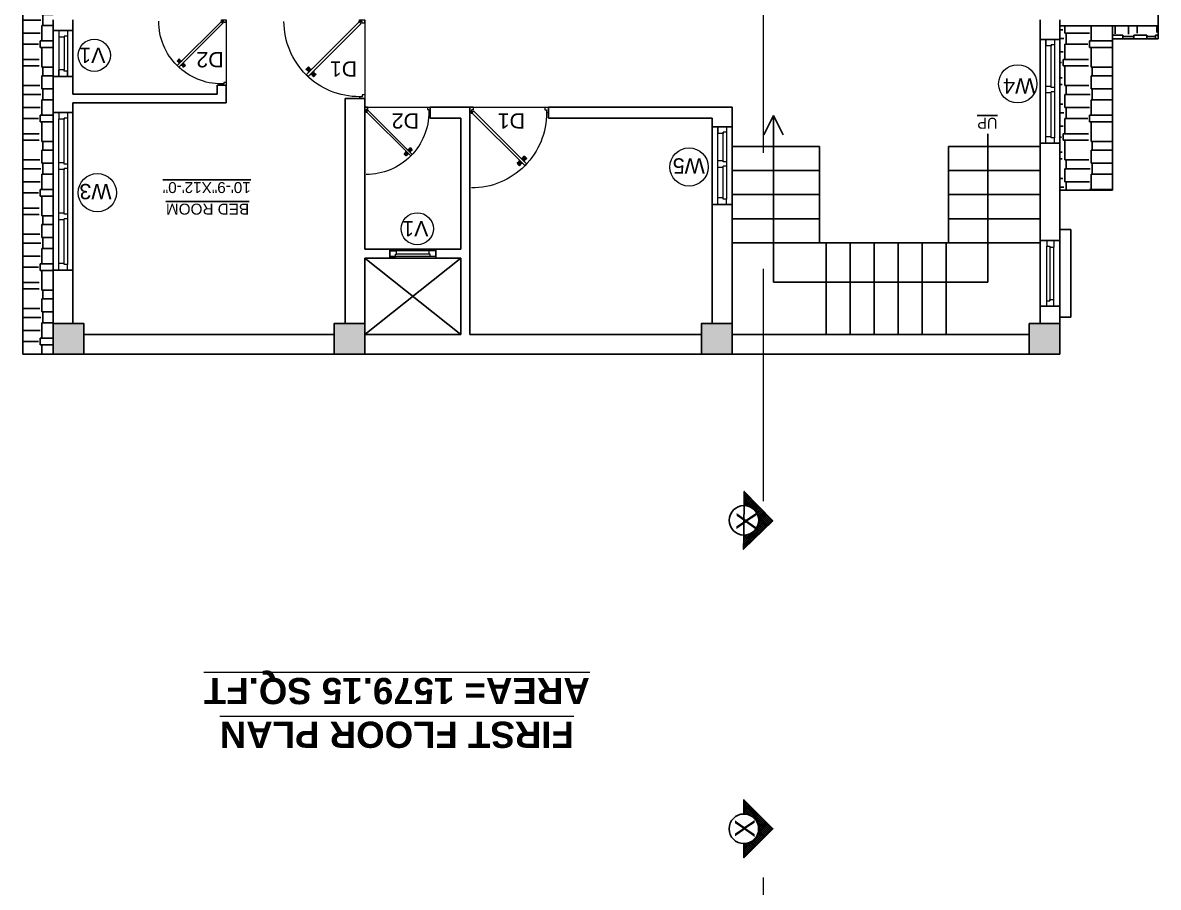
# Model space of a CAD drawing. Header units: inches. Extents: x 1397 to 20304, y -27267 to -746.
# Drawn here: x 17250 to 17769, y -19289 to -18894 of the extents above; entities that cross this region are included whole.
import ezdxf

# ---------------------------------------------------------------- set-up
doc = ezdxf.new("R2010")
doc.units = ezdxf.units.IN
doc.header["$LTSCALE"] = 17
doc.header["$MEASUREMENT"] = 0
doc.linetypes.add('21_FP_00$0$HIDDEN', pattern=[0.375, 0.25, -0.125])
doc.linetypes.add('PHANTOM2', pattern=[1.25, 0.625, -0.125, 0.125, -0.125, 0.125, -0.125])
for name, color, linetype, lineweight in [('25 BOT BAR', 12, 'Continuous', 25), ('aa_section_line', 2, 'PHANTOM2', 13), ('DOOR & WIN', 1, 'Continuous', 25), ('OUTLINE', 1, 'Continuous', 25), ('PUERTAS', 7, 'Continuous', 9), ('TEXT', 231, 'Continuous', 20), ('WINDOW FRAME PLAN', 162, 'Continuous', 18)]:
    doc.layers.add(name, color=color, linetype=linetype, lineweight=lineweight)
doc.layers.add('A-Sect-Iden', color=111, linetype='Continuous')
doc.styles.add('DIMTEXT', font='arial.ttf', dxfattribs={"height": 6})
doc.styles.add('HEADING', font='swissel.ttf')
pattern_1 = [(270, (27734.408, -37439.38), (12, -25.5), [6, -5, 7, -3, 9, -4]), (270, (27734.908, -37445.38), (12, -25.5), [5, -19, 4, -6]), (270, (27733.658, -37457.38), (12, -25.5), [3, -31]), (360, (27734.408, -37439.38), (12, 8.5), [11.5, -36.5]), (360, (27734.408, -37445.38), (12, 8.5), [11.25, -36.75]), (360, (27734.408, -37450.38), (12, 8.5), [10.5, -37.5]), (360, (27733.658, -37457.38), (12, 8.5), [11.5, -36.5]), (360, (27733.658, -37460.38), (12, 8.5), [11.5, -36.5]), (360, (27734.408, -37469.38), (12, 8.5), [11, -37])]

# ---------------------------------------------------------------- blocks, each defined once
blk = doc.blocks.new('3ft')
at = {"layer": 'PUERTAS', "color": 6}
for p, q in [((1.01, 2.52), (25.23, 26.74)), ((26.05, 25.92), (25.23, 26.74)), ((26.05, 25.92), (1.77, 1.64)), ((0, 2.4), (0, 0)), ((0.72, 2.4), (0, 2.4)), ((1.6, 0), (0, 0)), ((0.72, 1.52), (0.72, 2.44)), ((0.8, 1.52), (0.72, 1.52)), ((0.8, 1.52), (0.8, 2.41)), ((0.8, 1.2), (0.8, 1.52)), ((1.6, 1.2), (0.8, 1.2)), ((1.57, 1.84), (0.94, 2.47)), ((1.63, 1.89), (0.97, 2.55)), ((1.63, 1.89), (1.57, 1.84)), ((1.77, 1.64), (1.57, 1.84)), ((1.6, 0), (1.6, 1.2)), ((34.4, 0), (34.4, 1.2)), ((34.4, 1.2), (35.2, 1.2)), ((34.4, 0), (36, 0)), ((35.2, 1.2), (35.2, 2.4)), ((35.2, 2.4), (36, 2.4)), ((36, 0), (36, 2.4))]:
    blk.add_line(p, q, dxfattribs=at)
at = {"layer": 'PUERTAS', "color": 1}
for p, q in [((21.67, 25.73), (22.17, 26.23)), ((21.7, 25.82), (22.14, 26.26)), ((22.58, 26.7), (22.14, 26.26)), ((22.67, 26.73), (22.17, 26.23)), ((22.61, 26.67), (22.58, 26.7)), ((23.45, 25.91), (22.79, 26.73)), ((22.49, 24.95), (21.67, 25.61)), ((21.73, 25.79), (21.7, 25.82)), ((22.6, 24.96), (23.02, 25.38)), ((22.61, 24.25), (22.92, 24.72)), ((22.62, 24.13), (22.61, 24.14)), ((22.7, 25.07), (22.71, 25.06)), ((22.82, 25.06), (23.08, 25.32)), ((22.94, 24.95), (22.83, 25.07)), ((22.92, 24.72), (22.92, 24.72)), ((22.93, 24.94), (23.19, 25.21)), ((22.93, 24.84), (22.93, 24.83)), ((23.44, 25.81), (23.02, 25.38)), ((23.34, 25.58), (23.08, 25.32)), ((23.46, 25.47), (23.19, 25.21)), ((23.33, 25.7), (23.34, 25.69)), ((23.45, 25.46), (23.33, 25.57)), ((23.44, 23.31), (23.45, 23.3)), ((23.56, 23.3), (24.03, 23.61)), ((23.57, 25.47), (23.57, 25.47)), ((24.15, 25.79), (23.68, 25.48)), ((23.68, 25.48), (23.68, 25.48)), ((24.03, 23.61), (24.03, 23.62)), ((24.14, 23.62), (24.14, 23.62)), ((24.25, 23.62), (24.51, 23.89)), ((24.27, 25.78), (24.26, 25.79)), ((24.26, 23.29), (24.69, 23.71)), ((24.26, 23.63), (24.37, 23.52)), ((24.26, 23.18), (24.92, 22.37)), ((24.37, 23.52), (24.63, 23.77)), ((24.37, 23.4), (24.37, 23.4)), ((24.78, 24.15), (24.51, 23.89)), ((24.89, 24.03), (24.63, 23.77)), ((25.11, 24.14), (24.69, 23.71)), ((24.77, 24.14), (24.88, 24.03)), ((24.79, 24.38), (24.78, 24.37)), ((24.78, 24.26), (24.78, 24.26)), ((25.1, 24.84), (24.79, 24.38)), ((25, 24.03), (25, 24.03)), ((25.04, 22.36), (25.54, 22.86)), ((25.09, 24.96), (25.1, 24.95)), ((25.1, 22.42), (25.13, 22.39)), ((25.13, 22.39), (25.57, 22.83)), ((25.22, 24.14), (26.03, 23.48)), ((26.04, 23.37), (25.54, 22.86)), ((26.01, 23.27), (25.57, 22.83)), ((25.98, 23.3), (26.01, 23.27))]:
    blk.add_line(p, q, dxfattribs=at)
at = {"layer": 'PUERTAS', "color": 8}
for p, q in [((22.13, 26.28), (21.98, 26.13)), ((22.88, 25.24), (22.01, 26.06)), ((22.13, 26.28), (22.27, 26.42)), ((22.29, 26.41), (22.27, 26.42)), ((23.16, 25.52), (22.34, 26.39)), ((23.3, 25.66), (22.5, 26.56)), ((23.41, 25.77), (22.65, 26.71)), ((23.46, 25.83), (22.72, 26.75)), ((22.57, 24.94), (21.65, 25.68)), ((22.63, 24.99), (21.69, 25.75)), ((22.74, 25.1), (21.84, 25.9)), ((22.69, 24.32), (23.02, 24.83)), ((22.95, 24.96), (22.84, 25.07)), ((22.98, 24.99), (22.86, 25.1)), ((23.03, 25.04), (22.91, 25.15)), ((22.91, 24.53), (23.1, 24.91)), ((23.11, 25.12), (22.99, 25.23)), ((23.13, 24.76), (23.18, 24.99)), ((23.28, 25.3), (23.17, 25.41)), ((23.36, 25.37), (23.25, 25.49)), ((23.31, 24.94), (23.28, 25.08)), ((23.41, 25.43), (23.3, 25.54)), ((23.46, 25.09), (23.32, 25.13)), ((23.44, 25.45), (23.33, 25.56)), ((23.64, 25.27), (23.41, 25.22)), ((23.87, 25.49), (23.49, 25.3)), ((24.08, 25.71), (23.57, 25.38)), ((23.63, 23.38), (24.14, 23.72)), ((23.84, 23.6), (24.22, 23.79)), ((24.07, 23.82), (24.3, 23.88)), ((24.25, 24), (24.39, 23.97)), ((24.25, 23.26), (24.99, 22.34)), ((24.27, 23.64), (24.38, 23.53)), ((24.3, 23.67), (24.41, 23.56)), ((24.3, 23.32), (25.06, 22.38)), ((24.35, 23.72), (24.46, 23.61)), ((24.4, 24.15), (24.43, 24.01)), ((24.41, 23.43), (25.2, 22.53)), ((24.43, 23.8), (24.54, 23.69)), ((24.58, 24.33), (24.52, 24.1)), ((24.55, 23.57), (25.37, 22.7)), ((24.6, 23.97), (24.72, 23.86)), ((24.8, 24.56), (24.61, 24.18)), ((25.02, 24.77), (24.68, 24.26)), ((24.68, 24.05), (24.79, 23.94)), ((24.73, 24.1), (24.85, 23.99)), ((24.76, 24.13), (24.87, 24.02)), ((24.83, 23.85), (25.7, 23.03)), ((24.97, 23.99), (25.87, 23.2)), ((25.08, 24.1), (26.02, 23.34)), ((25.14, 24.15), (26.06, 23.41)), ((25.58, 22.82), (25.43, 22.67)), ((25.58, 22.82), (25.73, 22.97)), ((25.72, 22.98), (25.73, 22.97)), ((0, 0), (36, 0))]:
    blk.add_line(p, q, dxfattribs=at)
at = {"layer": 'PUERTAS', "color": 2}
for p, q in [((21.99, 26.11), (21.98, 26.13)), ((25.42, 22.68), (25.43, 22.67))]:
    blk.add_line(p, q, dxfattribs=at)
at = {"layer": 'PUERTAS', "color": 6}
for radius in [0.155, 0.0752]:
    blk.add_circle((0.82, 2.56), radius, dxfattribs=at)
blk.add_arc((0.82, 2.56), 34.38, 359.7285, 90.0333, dxfattribs=at)
at = {"layer": 'PUERTAS', "color": 1}
for centre, start, end in [((22.73, 26.68), 38.9236, 135), ((22.54, 25.01), 231.0764, 315), ((22.67, 24.2), 135, 225), ((22.77, 25.12), 225, 315), ((22.99, 24.89), 135, 219.7428), ((22.87, 24.78), 315, 39.7428), ((23.28, 25.63), 315, 45), ((23.39, 25.86), 315, 38.9236), ((23.51, 23.36), 225, 315), ((23.51, 25.41), 50.2572, 135), ((23.62, 25.53), 230.2572, 315), ((24.09, 23.56), 50.2572, 135), ((24.2, 23.68), 230.2572, 315), ((24.2, 25.73), 45, 135), ((24.32, 23.23), 135, 218.9236), ((24.42, 23.46), 135, 225), ((24.84, 24.31), 135, 219.7428), ((24.72, 24.21), 315, 39.7428), ((24.94, 23.98), 45, 135), ((24.98, 22.42), 218.9236, 315), ((25.04, 24.89), 315, 45), ((25.17, 24.08), 51.0764, 135), ((25.98, 23.42), 315, 51.0764)]:
    blk.add_arc(centre, 0.08, start, end, dxfattribs=at)
blk = doc.blocks.new('*U2802')
at = {"color": 3, "xscale": -1}
blk.add_blockref('3ft', (42, 0), dxfattribs=at)
blk = doc.blocks.new('2ft6in')
at = {"layer": 'PUERTAS', "color": 2}
for p, q in [((0.84, 2.1), (21.02, 22.28)), ((21.71, 21.6), (1.47, 1.37)), ((18.33, 21.76), (18.31, 21.77)), ((21.71, 21.6), (21.02, 22.28)), ((21.18, 18.9), (21.2, 18.89)), ((0, 2), (0, 0)), ((0.6, 2), (0, 2)), ((1.33, 0), (0, 0)), ((0.6, 1.26), (0.6, 2.04)), ((0.67, 1.26), (0.6, 1.26)), ((0.67, 1.26), (0.67, 2.01)), ((0.67, 1), (0.67, 1.26)), ((1.33, 1), (0.67, 1)), ((1.31, 1.53), (0.79, 2.06)), ((1.36, 1.58), (0.81, 2.12)), ((1.36, 1.58), (1.31, 1.53)), ((1.47, 1.37), (1.31, 1.53)), ((1.33, 0), (1.33, 1)), ((28.67, 0), (28.67, 1)), ((28.67, 1), (29.33, 1)), ((28.67, 0), (30, 0)), ((29.33, 1), (29.33, 2)), ((29.33, 2), (30, 2)), ((30, 0), (30, 2))]:
    blk.add_line(p, q, dxfattribs=at)
at = {"layer": 'PUERTAS', "color": 8}
for p, q in [((18.81, 20.78), (18.04, 21.4)), ((18.86, 20.83), (18.08, 21.46)), ((18.95, 20.92), (18.2, 21.58)), ((18.44, 21.9), (18.31, 21.77)), ((19.07, 21.03), (18.34, 21.72)), ((18.44, 21.9), (18.56, 22.02)), ((18.58, 22.01), (18.56, 22.02)), ((19.3, 21.26), (18.61, 22)), ((19.42, 21.38), (18.75, 22.14)), ((19.51, 21.48), (18.88, 22.26)), ((19.55, 21.53), (18.93, 22.3)), ((19.13, 20.8), (19.03, 20.9)), ((19.15, 20.82), (19.05, 20.92)), ((19.19, 20.87), (19.1, 20.96)), ((19.25, 20.93), (19.16, 21.02)), ((19.28, 20.63), (19.32, 20.83)), ((19.4, 21.08), (19.31, 21.17)), ((19.47, 21.15), (19.38, 21.24)), ((19.43, 20.78), (19.4, 20.9)), ((19.51, 21.19), (19.42, 21.28)), ((19.55, 20.91), (19.43, 20.94)), ((19.53, 21.21), (19.44, 21.3)), ((19.7, 21.06), (19.51, 21.01)), ((19.89, 21.24), (19.58, 21.08)), ((20.07, 21.42), (19.64, 21.15)), ((18.91, 20.27), (19.19, 20.69)), ((19.09, 20.44), (19.25, 20.76)), ((19.69, 19.49), (20.12, 19.76)), ((19.87, 19.67), (20.18, 19.83)), ((20.06, 19.85), (20.25, 19.9)), ((20.21, 20), (20.33, 19.97)), ((20.21, 19.38), (20.83, 18.61)), ((20.23, 19.7), (20.32, 19.61)), ((20.25, 19.72), (20.34, 19.63)), ((20.25, 19.43), (20.88, 18.65)), ((20.29, 19.76), (20.38, 19.67)), ((20.33, 20.13), (20.36, 20.01)), ((20.34, 19.53), (21, 18.77)), ((20.36, 19.83), (20.45, 19.74)), ((20.48, 20.28), (20.44, 20.08)), ((20.46, 19.64), (21.14, 18.91)), ((20.5, 19.98), (20.6, 19.89)), ((20.67, 20.47), (20.51, 20.15)), ((20.85, 20.64), (20.57, 20.22)), ((20.57, 20.04), (20.66, 19.95)), ((20.61, 20.09), (20.7, 19.99)), ((20.63, 20.11), (20.72, 20.01)), ((20.69, 19.87), (21.42, 19.19)), ((20.81, 19.99), (21.56, 19.33)), ((20.9, 20.08), (21.68, 19.45)), ((20.95, 20.13), (21.72, 19.51)), ((21.32, 19.01), (21.2, 18.89)), ((21.32, 19.01), (21.44, 19.14)), ((21.43, 19.15), (21.44, 19.14)), ((0, 0), (30, 0))]:
    blk.add_line(p, q, dxfattribs=at)
at = {"layer": 'PUERTAS', "color": 1}
for p, q in [((18.06, 21.44), (18.48, 21.86)), ((18.74, 20.79), (18.06, 21.34)), ((18.08, 21.51), (18.45, 21.88)), ((18.11, 21.49), (18.08, 21.51)), ((18.82, 22.25), (18.45, 21.88)), ((18.9, 22.28), (18.48, 21.86)), ((18.84, 22.23), (18.82, 22.25)), ((18.83, 20.8), (19.18, 21.15)), ((18.92, 20.89), (18.93, 20.88)), ((19.54, 21.59), (18.99, 22.27)), ((19.02, 20.88), (19.24, 21.1)), ((19.12, 20.8), (19.03, 20.89)), ((19.11, 20.79), (19.33, 21.01)), ((19.54, 21.5), (19.18, 21.15)), ((19.45, 21.31), (19.24, 21.1)), ((19.55, 21.22), (19.33, 21.01)), ((19.45, 21.41), (19.45, 21.41)), ((19.54, 21.22), (19.45, 21.31)), ((19.64, 21.23), (19.64, 21.23)), ((19.74, 21.24), (19.73, 21.23)), ((20.12, 21.49), (19.74, 21.24)), ((20.22, 21.48), (20.22, 21.49)), ((20.91, 20.8), (20.91, 20.79)), ((18.84, 20.21), (19.1, 20.6)), ((18.85, 20.11), (18.84, 20.12)), ((19.1, 20.7), (19.11, 20.69)), ((19.1, 20.6), (19.1, 20.6)), ((19.53, 19.43), (19.54, 19.42)), ((19.64, 19.42), (20.02, 19.67)), ((20.02, 19.67), (20.03, 19.68)), ((20.12, 19.68), (20.12, 19.68)), ((20.21, 19.69), (20.43, 19.9)), ((20.22, 19.41), (20.57, 19.76)), ((20.22, 19.69), (20.31, 19.6)), ((20.22, 19.32), (20.76, 18.64)), ((20.31, 19.6), (20.52, 19.81)), ((20.31, 19.5), (20.31, 19.5)), ((20.65, 20.12), (20.43, 19.9)), ((20.74, 20.03), (20.52, 19.81)), ((20.93, 20.11), (20.57, 19.76)), ((20.64, 20.11), (20.73, 20.02)), ((20.66, 20.31), (20.65, 20.31)), ((20.65, 20.21), (20.65, 20.22)), ((20.91, 20.7), (20.66, 20.31)), ((20.84, 20.02), (20.83, 20.03)), ((20.86, 18.63), (21.28, 19.05)), ((20.91, 18.68), (20.94, 18.66)), ((20.94, 18.66), (21.31, 19.03)), ((21.02, 20.12), (21.7, 19.57)), ((21.7, 19.47), (21.28, 19.05)), ((21.67, 19.4), (21.31, 19.03)), ((21.65, 19.42), (21.67, 19.4))]:
    blk.add_line(p, q, dxfattribs=at)
at = {"layer": 'PUERTAS', "color": 2}
for radius in [0.129, 0.0627]:
    blk.add_circle((0.68, 2.14), radius, dxfattribs=at)
at = {"layer": 'PUERTAS', "color": 8}
blk.add_arc((0.68, 2.14), 28.65, 359.7285, 90.0333, dxfattribs=at)
at = {"layer": 'PUERTAS', "color": 1}
for centre, start, end in [((18.78, 20.84), 231.0764, 315), ((18.94, 22.23), 38.9236, 135), ((18.97, 20.93), 225, 315), ((19.16, 20.74), 135, 219.7428), ((19.4, 21.36), 315, 45), ((19.49, 21.55), 315, 38.9236), ((19.6, 21.18), 50.2572, 135), ((19.68, 21.28), 230.2572, 315), ((20.17, 21.44), 45, 135), ((20.87, 20.75), 315, 45), ((18.89, 20.16), 135, 225), ((19.06, 20.65), 315, 39.7428), ((19.59, 19.47), 225, 315), ((20.07, 19.63), 50.2572, 135), ((20.16, 19.73), 230.2572, 315), ((20.27, 19.36), 135, 218.9236), ((20.35, 19.55), 135, 225), ((20.7, 20.26), 135, 219.7428), ((20.6, 20.17), 315, 39.7428), ((20.78, 19.98), 45, 135), ((20.82, 18.68), 218.9236, 315), ((20.98, 20.07), 51.0764, 135), ((21.65, 19.52), 315, 51.0764)]:
    blk.add_arc(centre, 0.0667, start, end, dxfattribs=at)
blk = doc.blocks.new('*U2794')
at = {"color": 3, "xscale": -1}
blk.add_blockref('2ft6in', (42, 0), dxfattribs=at)
blk = doc.blocks.new('*U3030')
at = {"color": 3}
blk.add_blockref('3ft', (0, 0), dxfattribs=at)
blk = doc.blocks.new("W4'")
at = {"layer": '25 BOT BAR'}
for p, q in [((9894.28, -8421.4), (9894.28, -8468.92)), ((9903.28, -8421.4), (9903.28, -8468.92))]:
    blk.add_line(p, q, dxfattribs=at)
at = {"layer": 'DOOR & WIN'}
blk.add_line((9903.28, -8421.4), (9894.28, -8421.4), dxfattribs=at)
at = {"layer": 'OUTLINE'}
blk.add_line((9903.28, -8468.92), (9894.28, -8468.92), dxfattribs=at)
at = {"layer": 'WINDOW FRAME PLAN'}
for p, q in [((9896.78, -8421.4), (9896.78, -8423.9)), ((9896.78, -8468.92), (9896.78, -8423.9)), ((9896.78, -8423.9), (9898.28, -8423.9)), ((9898.28, -8423.9), (9898.28, -8424.4)), ((9898.28, -8424.4), (9898.28, -8444.9)), ((9898.28, -8424.4), (9900.78, -8424.4)), ((9900.78, -8421.4), (9900.78, -8424.4)), ((9900.78, -8424.4), (9900.78, -8468.92)), ((9896.78, -8444.9), (9898.28, -8444.9)), ((9898.28, -8444.4), (9900.78, -8444.4)), ((9896.78, -8446.9), (9898.28, -8446.9)), ((9898.28, -8446.9), (9898.28, -8447.4)), ((9898.28, -8446.9), (9898.28, -8466.42)), ((9898.28, -8447.4), (9900.78, -8447.4)), ((9896.78, -8468.92), (9896.78, -8466.42)), ((9896.78, -8466.42), (9898.28, -8466.42)), ((9898.28, -8465.92), (9900.78, -8465.92)), ((9898.28, -8466.42), (9898.28, -8465.92)), ((9900.78, -8468.92), (9900.78, -8465.92))]:
    blk.add_line(p, q, dxfattribs=at)
blk = doc.blocks.new('ffddd')
at = {"layer": 'DOOR & WIN'}
for p, q in [((-13345.31, -2388.07), (-13345.31, -2316.07)), ((-13336.31, -2316.07), (-13345.31, -2316.07)), ((-13336.31, -2316.07), (-13336.31, -2388.07)), ((-13336.31, -2388.07), (-13345.31, -2388.07)), ((-13336.31, -2388.07), (-13345.31, -2388.07))]:
    blk.add_line(p, q, dxfattribs=at)
at = {"layer": 'WINDOW FRAME PLAN'}
for p, q in [((-13342.81, -2316.07), (-13342.81, -2318.57)), ((-13338.81, -2316.07), (-13338.81, -2319.07)), ((-13342.81, -2385.57), (-13342.81, -2318.57)), ((-13342.81, -2318.57), (-13341.31, -2318.57)), ((-13341.31, -2318.57), (-13341.31, -2319.07)), ((-13341.31, -2319.07), (-13341.31, -2339.57)), ((-13341.31, -2319.07), (-13338.81, -2319.07)), ((-13338.81, -2319.07), (-13338.81, -2385.07)), ((-13342.81, -2339.57), (-13341.31, -2339.57)), ((-13342.81, -2341.57), (-13341.31, -2341.57)), ((-13341.31, -2339.07), (-13338.81, -2339.07)), ((-13341.31, -2341.57), (-13341.31, -2342.07)), ((-13341.31, -2341.57), (-13341.31, -2362.57)), ((-13341.31, -2342.07), (-13338.81, -2342.07)), ((-13342.81, -2362.57), (-13341.31, -2362.57)), ((-13341.31, -2362.07), (-13338.81, -2362.07)), ((-13341.31, -2362.57), (-13341.31, -2362.07)), ((-13342.81, -2364.57), (-13341.31, -2364.57)), ((-13341.31, -2364.57), (-13341.31, -2385.57)), ((-13341.31, -2365.07), (-13338.81, -2365.07)), ((-13342.81, -2388.07), (-13342.81, -2385.57)), ((-13342.81, -2385.57), (-13341.31, -2385.57)), ((-13341.31, -2385.07), (-13338.81, -2385.07)), ((-13341.31, -2385.57), (-13341.31, -2385.07)), ((-13338.81, -2388.07), (-13338.81, -2385.07))]:
    blk.add_line(p, q, dxfattribs=at)

msp = doc.modelspace()

# ---------------------------------------------------------------- hatches: boundary and pattern name
at = {"layer": 'A-Sect-Iden', "ltscale": 0.5}
h = msp.add_hatch(dxfattribs=at)
h.set_pattern_fill('ANSI37', color=2, scale=5, angle=180, style=0)
h.set_pattern_definition([(225, (43428.6612, -12939.6446), (0.441941738, -0.441941738), []), (315, (43428.6612, -12939.6446), (0.441941738, 0.441941738), [])])
h.paths.add_polyline_path([(17579.66, -19114.41), (17579.72, -19107.92), (17592.83, -19121.3), (17579.45, -19134.4), (17579.52, -19127.91, 1)])
h = msp.add_hatch(dxfattribs=at)
h.set_pattern_fill('ANSI37', color=2, scale=5, angle=180, style=0)
h.set_pattern_definition([(225, (43428.63656, -13080.699), (0.441941738, -0.441941738), []), (315, (43428.63656, -13080.699), (0.441941738, 0.441941738), [])])
h.paths.add_polyline_path([(17579.56, -19255.47), (17579.56, -19248.97), (17592.8, -19262.22), (17579.56, -19275.46), (17579.56, -19268.97, 1)])
at = {"layer": 'DOOR & WIN'}
h = msp.add_hatch(color=256, dxfattribs=at)
h.dxf.hatch_style = 1
h.paths.add_polyline_path([(17263.66, -19045.22), (17277.66, -19045.22), (17277.66, -19031.22), (17263.66, -19031.22)])
h = msp.add_hatch(color=256, dxfattribs=at)
h.dxf.hatch_style = 1
h.paths.add_polyline_path([(17392.12, -19045.22), (17406.12, -19045.22), (17406.12, -19031.22), (17392.12, -19031.22)])
h = msp.add_hatch(color=256, dxfattribs=at)
h.dxf.hatch_style = 1
h.paths.add_polyline_path([(17560.12, -19045.22), (17574.12, -19045.22), (17574.12, -19031.22), (17560.12, -19031.22)])
h = msp.add_hatch(color=256, dxfattribs=at)
h.dxf.hatch_style = 1
h.paths.add_polyline_path([(17710.12, -19045.22), (17724.12, -19045.22), (17724.12, -19031.22), (17710.12, -19031.22)])
at = {"layer": 'OUTLINE'}
h = msp.add_hatch(dxfattribs=at)
h.set_pattern_fill('AR-RSHKE', color=8, angle=270)
h.set_pattern_definition(pattern_1)
h.paths.add_polyline_path([(17249.66, -19045.22), (17263.66, -19045.22), (17263.66, -19031.22), (17263.66, -18892.22), (17263.66, -18878.22), (17263.66, -18543.22), (17249.66, -18543.22)])
h = msp.add_hatch(dxfattribs=at)
h.set_pattern_fill('AR-RSHKE', color=8, angle=270)
h.set_pattern_definition(pattern_1)
h.paths.add_polyline_path([(17748.12, -18894.98), (17724.12, -18894.98), (17724.12, -18901.22), (17724.12, -18948.74), (17724.12, -18970.22), (17748.12, -18970.22)])
h = msp.add_hatch(dxfattribs=at)
h.set_pattern_fill('AR-RSHKE', color=8, angle=180)
h.set_pattern_definition([(180, (27734.408, -37439.38), (-25.5, -12), [6, -5, 7, -3, 9, -4]), (180, (27728.408, -37439.88), (-25.5, -12), [5, -19, 4, -6]), (180, (27716.408, -37438.63), (-25.5, -12), [3, -31]), (270, (27734.408, -37439.38), (8.5, -12), [11.5, -36.5]), (270, (27728.408, -37439.38), (8.5, -12), [11.25, -36.75]), (270, (27723.408, -37439.38), (8.5, -12), [10.5, -37.5]), (270, (27716.408, -37438.63), (8.5, -12), [11.5, -36.5]), (270, (27713.408, -37438.63), (8.5, -12), [11.5, -36.5]), (270, (27704.408, -37439.38), (8.5, -12), [11, -37])])
h.paths.add_polyline_path([(17748.12, -18900.98), (17769.12, -18900.98), (17769.12, -18894.98), (17748.12, -18894.98)])

# ---------------------------------------------------------------- linework, layer by layer
at = {"layer": '25 BOT BAR'}
for p, q in [((17769.12, -18900.98), (17769.12, -18741.22)), ((17715.12, -18901.22), (17715.12, -18892.22)), ((17724.12, -18892.22), (17724.12, -18901.22)), ((17263.66, -18897.22), (17272.66, -18897.22)), ((17724.12, -18894.98), (17769.12, -18894.98)), ((17748.12, -18970.22), (17748.12, -18894.98)), ((17724.12, -18901.22), (17715.12, -18901.22)), ((17748.12, -18900.98), (17769.12, -18900.98)), ((17263.66, -18918.22), (17272.66, -18918.22)), ((17338.66, -18926.22), (17338.66, -18922.22)), ((17342.66, -18922.22), (17338.66, -18922.22)), ((17342.66, -18930.22), (17342.66, -18922.22)), ((17406.12, -18928.22), (17397.12, -18928.22)), ((17454.12, -18932.22), (17436.12, -18932.22)), ((17436.12, -18932.22), (17436.12, -18937.22)), ((17574.12, -18932.22), (17490.12, -18932.22)), ((17490.12, -18932.22), (17490.12, -18937.22)), ((17574.12, -19031.22), (17574.12, -18932.22)), ((17450.12, -18937.22), (17436.12, -18937.22)), ((17565.12, -18937.22), (17490.12, -18937.22)), ((17565.12, -19031.22), (17565.12, -18937.22)), ((17593.12, -18936.09), (17588.73, -18944.93)), ((17593.12, -19012.22), (17593.12, -18936.09)), ((17593.12, -18936.09), (17597.51, -18944.93)), ((17565.12, -18976.74), (17565.12, -18941.22)), ((17574.12, -18976.74), (17574.12, -18941.22)), ((17691.12, -18944.43), (17691.12, -19012.22)), ((17715.12, -19031.22), (17715.12, -18948.74)), ((17724.12, -18948.74), (17715.12, -18948.74)), ((17724.12, -18993.22), (17724.12, -18948.74)), ((17614.12, -18950.22), (17574.12, -18950.22)), ((17614.12, -18950.22), (17614.12, -18994.22)), ((17673.12, -18994.22), (17673.12, -18950.22)), ((17715.12, -18950.22), (17673.12, -18950.22)), ((17614.12, -18961.22), (17574.12, -18961.22)), ((17715.12, -18961.22), (17673.12, -18961.22)), ((17724.12, -18970.22), (17748.12, -18970.22)), ((17614.12, -18972.22), (17574.12, -18972.22)), ((17715.12, -18972.22), (17673.12, -18972.22)), ((17574.12, -18976.74), (17565.12, -18976.74)), ((17614.12, -18983.22), (17574.12, -18983.22)), ((17715.12, -18983.22), (17673.12, -18983.22)), ((17729.12, -18988.22), (17724.12, -18988.22)), ((17729.12, -18993.22), (17729.12, -18988.22)), ((17614.12, -18994.22), (17574.12, -18994.22)), ((17673.12, -18994.22), (17614.12, -18994.22)), ((17617.12, -19036.22), (17617.12, -18994.22)), ((17628.12, -19036.22), (17628.12, -18994.22)), ((17639.12, -19036.22), (17639.12, -18994.22)), ((17650.12, -19036.22), (17650.12, -18994.22)), ((17661.12, -19036.22), (17661.12, -18994.22)), ((17672.12, -19036.22), (17672.12, -18994.22)), ((17715.12, -18994.22), (17673.12, -18994.22)), ((17724.12, -18993.22), (17715.12, -18993.22)), ((17724.12, -19023.22), (17724.12, -18993.22)), ((17729.12, -19023.22), (17729.12, -18993.22)), ((17450.12, -19001.22), (17406.12, -19036.22)), ((17450.12, -19036.22), (17406.12, -19001.22)), ((17417.62, -18997.22), (17417.62, -19001.22)), ((17438.62, -18997.22), (17438.62, -19001.22)), ((17454.12, -18997.22), (17454.12, -19036.22)), ((17691.12, -19012.22), (17593.12, -19012.22)), ((17724.12, -19031.22), (17724.12, -19012.04)), ((17715.12, -19023.22), (17724.12, -19023.22)), ((17729.12, -19023.22), (17729.12, -19028.22)), ((17729.12, -19028.22), (17724.12, -19028.22)), ((17616.12, -19036.22), (17574.12, -19036.22)), ((17710.12, -19036.22), (17616.12, -19036.22)), ((17263.66, -19045.22), (17249.66, -19045.22)), ((17710.12, -19045.22), (17574.12, -19045.22))]:
    msp.add_line(p, q, dxfattribs=at)
at = {"layer": 'A-Sect-Iden', "ltscale": 0.5}
for points in [[(17579.47, -19128.91), (17579.69, -19107.94), (17592.79, -19121.32), (17579.41, -19134.42), (17579.47, -19128.91)], [(17579.56, -19255.47), (17579.56, -19248.97), (17592.8, -19262.22), (17579.56, -19275.46), (17579.56, -19268.97)]]:
    msp.add_lwpolyline(points, dxfattribs=at)
for centre in [(17579.59, -19121.16), (17579.56, -19262.22)]:
    msp.add_circle(centre, 6.75, dxfattribs=at)
at = {"layer": 'aa_section_line', "linetype": '21_FP_00$0$HIDDEN', "ltscale": 25}
for p, q in [((17588.55, -19112.41), (17588.56, -18518.62)), ((17588.55, -19868.84), (17588.56, -19275.05))]:
    msp.add_line(p, q, dxfattribs=at)
at = {"layer": 'DOOR & WIN'}
for p, q in [((17249.66, -18543.22), (17249.66, -19045.22)), ((17263.66, -18892.22), (17263.66, -19045.22)), ((17272.66, -18892.22), (17272.66, -18926.22)), ((17338.66, -18926.22), (17272.66, -18926.22)), ((17272.66, -18930.22), (17272.66, -19031.22)), ((17342.66, -18930.22), (17272.66, -18930.22)), ((17454.12, -18997.22), (17454.12, -18932.22)), ((17565.12, -18976.74), (17574.12, -18976.74)), ((17450.12, -18997.22), (17406.12, -18997.22)), ((17450.12, -19001.22), (17406.12, -19001.22)), ((17392.12, -19036.22), (17277.66, -19036.22)), ((17450.12, -19036.22), (17406.12, -19036.22)), ((17560.12, -19036.22), (17454.12, -19036.22)), ((17574.12, -19045.22), (17263.66, -19045.22))]:
    msp.add_line(p, q, dxfattribs=at)
at = {"layer": 'OUTLINE'}
for p, q in [((17397.12, -18928.22), (17397.12, -19031.22)), ((17406.12, -18928.22), (17406.12, -18932.22)), ((17406.12, -18932.22), (17406.12, -18997.22)), ((17450.12, -18937.22), (17450.12, -18997.22)), ((17565.12, -18941.22), (17574.12, -18941.22)), ((17406.12, -19001.22), (17406.12, -19031.22)), ((17450.12, -19001.22), (17450.12, -19036.22)), ((17272.66, -19006.72), (17263.66, -19006.72))]:
    msp.add_line(p, q, dxfattribs=at)
for points in [[(17277.66, -19045.22), (17263.66, -19045.22), (17263.66, -19031.22), (17277.66, -19031.22)], [(17406.12, -19045.22), (17392.12, -19045.22), (17392.12, -19031.22), (17406.12, -19031.22)], [(17574.12, -19045.22), (17560.12, -19045.22), (17560.12, -19031.22), (17574.12, -19031.22)], [(17724.12, -19045.22), (17710.12, -19045.22), (17710.12, -19031.22), (17724.12, -19031.22)]]:
    msp.add_lwpolyline(points, close=True, dxfattribs=at)
at = {"layer": 'TEXT'}
for centre, radius in [((17282.39, -18908.51), 7.35), ((17704.84, -18921.55), 8.75), ((17554.48, -18959.59), 8.75), ((17283.79, -18971.33), 8.75), ((17430.15, -18987.82), 7.35)]:
    msp.add_circle(centre, radius, dxfattribs=at)
at = {"layer": 'WINDOW FRAME PLAN'}
for p, q in [((17266.16, -18897.22), (17266.16, -18918.22)), ((17266.16, -18897.22), (17266.16, -18900.22)), ((17270.16, -18897.22), (17270.16, -18918.22)), ((17270.16, -18897.22), (17270.16, -18899.72)), ((17268.66, -18900.22), (17266.16, -18900.22)), ((17270.16, -18899.72), (17268.66, -18899.72)), ((17268.66, -18899.72), (17268.66, -18900.22)), ((17268.66, -18900.22), (17268.66, -18915.22)), ((17266.16, -18918.22), (17266.16, -18915.22)), ((17268.66, -18915.22), (17266.16, -18915.22)), ((17268.66, -18915.72), (17268.66, -18915.22)), ((17270.16, -18915.72), (17268.66, -18915.72)), ((17270.16, -18918.22), (17270.16, -18915.72)), ((17567.62, -18973.74), (17567.62, -18941.22)), ((17567.62, -18941.22), (17567.62, -18944.22)), ((17570.12, -18944.22), (17567.62, -18944.22)), ((17571.62, -18943.72), (17570.12, -18943.72)), ((17570.12, -18943.72), (17570.12, -18944.22)), ((17570.12, -18957.24), (17570.12, -18943.72)), ((17571.62, -18941.22), (17571.62, -18974.24)), ((17571.62, -18941.22), (17571.62, -18943.72)), ((17570.12, -18956.74), (17567.62, -18956.74)), ((17570.12, -18959.74), (17567.62, -18959.74)), ((17570.12, -18957.24), (17570.12, -18956.74)), ((17571.62, -18957.24), (17570.12, -18957.24)), ((17570.12, -18973.74), (17570.12, -18959.24)), ((17571.62, -18959.24), (17570.12, -18959.24)), ((17567.62, -18976.74), (17567.62, -18973.74)), ((17570.12, -18973.74), (17567.62, -18973.74)), ((17570.12, -18974.24), (17570.12, -18973.74)), ((17571.62, -18974.24), (17570.12, -18974.24)), ((17571.62, -18976.74), (17571.62, -18974.24)), ((17718.06, -18993.22), (17718.06, -18995.72)), ((17718.06, -19020.72), (17718.06, -18995.72)), ((17718.06, -18995.72), (17719.55, -18995.72)), ((17719.55, -18995.72), (17719.55, -19020.72)), ((17719.55, -18995.72), (17719.55, -18996.22)), ((17719.55, -18996.22), (17721.36, -18996.22)), ((17721.36, -18993.22), (17721.36, -18996.22)), ((17721.36, -19020.22), (17721.36, -18996.22)), ((17438.62, -18997.97), (17417.62, -18997.97)), ((17417.62, -18997.97), (17420.62, -18997.97)), ((17438.62, -19000.47), (17417.62, -19000.47)), ((17417.62, -19000.47), (17420.12, -19000.47)), ((17420.12, -19000.47), (17420.12, -18999.47)), ((17420.12, -18999.47), (17420.62, -18999.47)), ((17420.62, -18999.47), (17420.62, -18997.97)), ((17435.62, -18999.47), (17420.62, -18999.47)), ((17438.62, -18997.97), (17435.62, -18997.97)), ((17435.62, -18999.47), (17435.62, -18997.97)), ((17436.12, -18999.47), (17435.62, -18999.47)), ((17436.12, -19000.47), (17436.12, -18999.47)), ((17438.62, -19000.47), (17436.12, -19000.47)), ((17718.06, -19020.72), (17719.55, -19020.72)), ((17718.06, -19023.22), (17718.06, -19020.72)), ((17719.55, -19020.72), (17719.55, -19020.22)), ((17719.55, -19020.22), (17721.36, -19020.22)), ((17721.36, -19023.22), (17721.36, -19020.22))]:
    msp.add_line(p, q, dxfattribs=at)

# ---------------------------------------------------------------- block references
at = {"layer": '25 BOT BAR', "rotation": 180}
msp.add_blockref("W4'", (27618.4, -27370.14), dxfattribs=at)
at = {"layer": 'DOOR & WIN'}
for name, p, rotation in [('*U2794', (17342.66, -18934.22), 89.99999999999999), ('*U2802', (17406.12, -18934.22), 89.99999999999999), ('*U2794', (17448.12, -18932.22), 180)]:
    msp.add_blockref(name, p, dxfattribs=dict(at, rotation=rotation))
at = {"layer": 'DOOR & WIN', "xscale": -1, "rotation": 180}
msp.add_blockref('*U3030', (17454.12, -18932.22), dxfattribs=at)
at = {"layer": 'OUTLINE', "rotation": 180}
msp.add_blockref('ffddd', (3927.34, -21322.79), dxfattribs=at)

# ---------------------------------------------------------------- texts
at = {"layer": 'A-Sect-Iden', "ltscale": 0.5, "char_height": 9, "width": 12.25, "attachment_point": 5, "style": 'HEADING'}
for insert, rotation in [((17580.69, -19121.55), 89.2631), ((17580.01, -19262.07), 89.8551)]:
    msp.add_mtext('X', dxfattribs=dict(at, insert=insert, rotation=rotation))
at = {"layer": 'DOOR & WIN', "char_height": 5, "attachment_point": 5, "rotation": 180}
for s, insert in [('{\\L\\C7;UP}', (17690.95, -18939.55)), ('{\\fArial TUR|b0|i0|c0|p34;\\L\\C7;10\'-9"X12\'-0"}', (17333.85, -18968.95)), ('{\\fArial TUR|b0|i0|c0|p34;\\L\\C7;BED ROOM}', (17334.2, -18978.81))]:
    msp.add_mtext(s, dxfattribs=dict(at, insert=insert))
at = {"layer": 'TEXT', "style": 'DIMTEXT'}
for s, p in [('V1', (17287.49, -18904.99)), ('D2', (17341.61, -18907.01)), ('D1', (17402.68, -18911.25)), ('W4', (17712.84, -18919.09)), ('D2', (17430.97, -18935)), ('D1', (17479.44, -18935)), ('W5', (17561.68, -18955.59)), ('W3', (17290.29, -18967.33)), ('V1', (17435.25, -18984.31))]:
    msp.add_text(s, height=7, rotation=180, dxfattribs=at).set_placement(p)
at = {"layer": 'TEXT', "insert": (17420.79, -19225.23), "char_height": 12, "width": 396.2985, "attachment_point": 2, "rotation": 180}
msp.add_mtext('{\\fArial|b1|i0|c0|p34;\\LFIRST FLOOR PLAN \\PAREA= 1579.15 SQ.FT}', dxfattribs=at)

doc.saveas('drawing.dxf')
